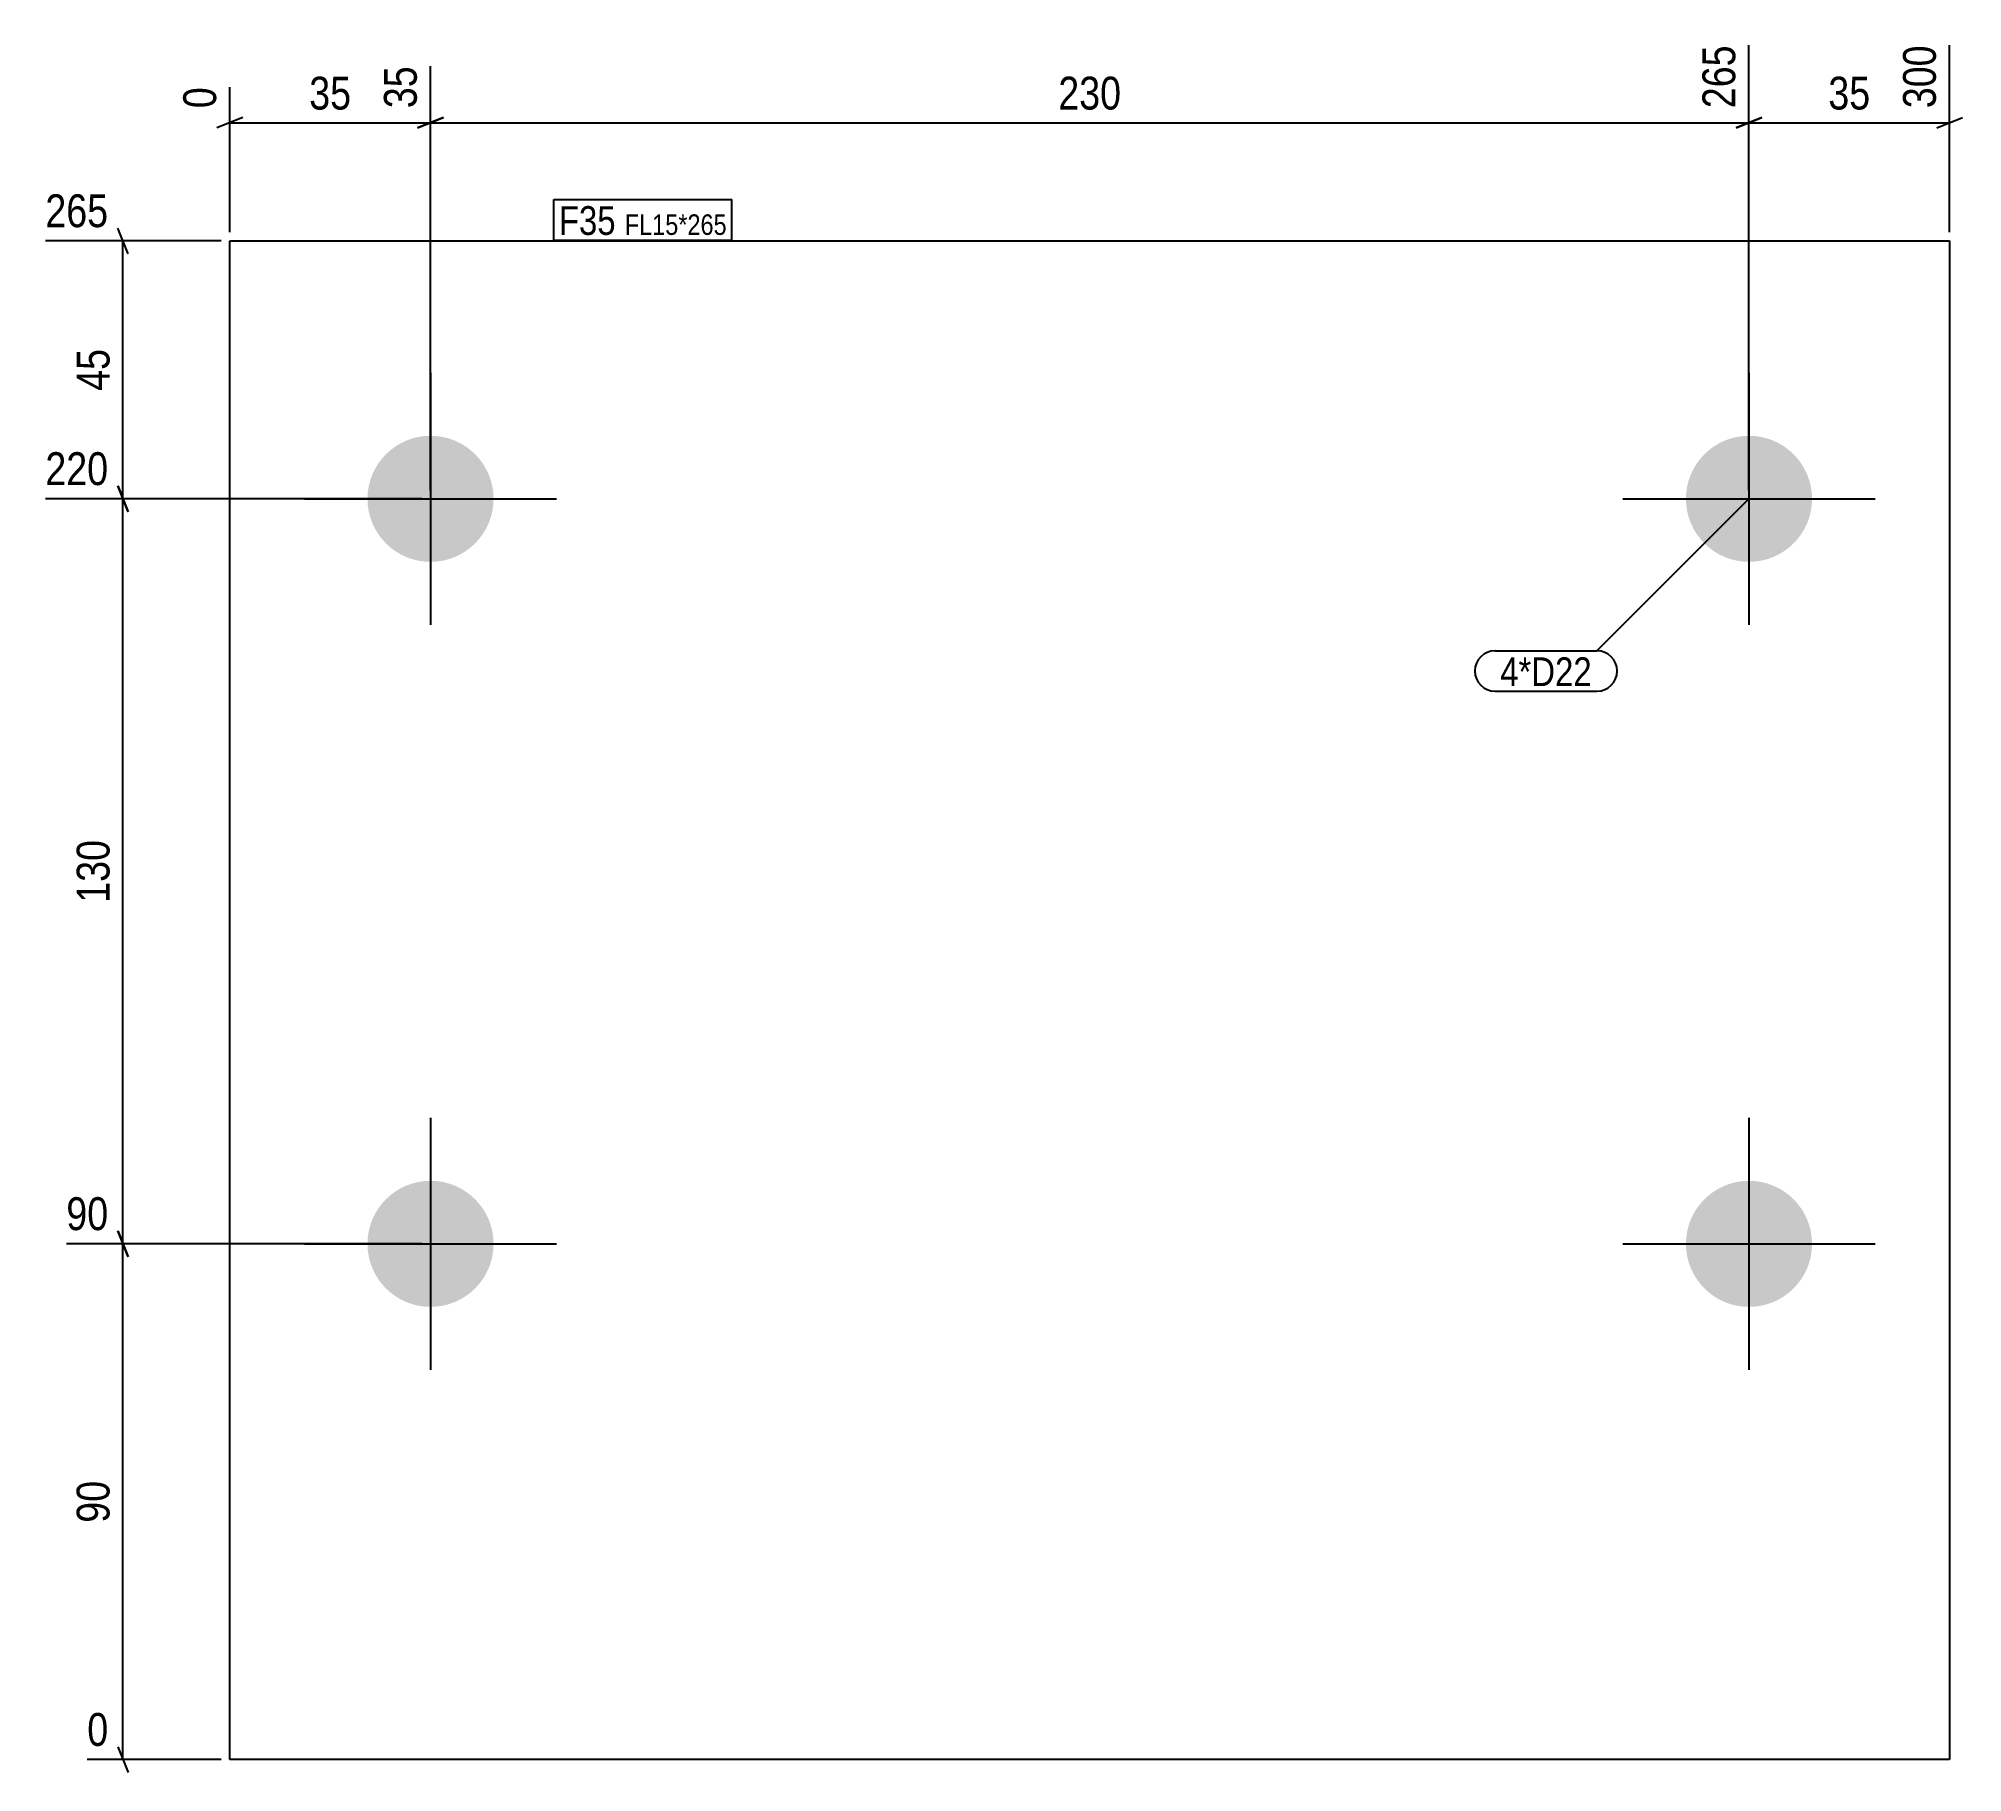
# Model space of a CAD drawing. Header units: millimetres. Extents: x 3 to 339, y 4 to 307.
import ezdxf

# ---------------------------------------------------------------- set-up
doc = ezdxf.new("R2010")
doc.units = ezdxf.units.MM
for name, color, linetype in [('MÅLSÆTNING', 7, 'Continuous'), ('STÅL', 7, 'Continuous'), ('TEKST', 7, 'Continuous')]:
    doc.layers.add(name, color=color, linetype=linetype)
doc.styles.add('Arial Narrow', font='ARIALN.TTF', dxfattribs={"height": 0.2})

msp = doc.modelspace()

# ---------------------------------------------------------------- hatches: boundary and pattern name
at = {"layer": 'STÅL', "linetype": 'Continuous'}
for points in [[(71.69, 237.75, -1), (71.69, 215.75, -1)], [(301.69, 237.75, -1), (301.69, 215.75, -1)], [(71.69, 107.75, -1), (71.69, 85.75, -1)], [(301.69, 107.75, -1), (301.69, 85.75, -1)]]:
    msp.add_hatch(color=3, dxfattribs=at).paths.add_polyline_path(points)

# ---------------------------------------------------------------- linework, layer by layer
at = {"layer": 'MÅLSÆTNING', "color": 7, "linetype": 'Continuous'}
for p, q in [((301.69, 228.25), (301.69, 305.88)), ((301.69, 228.25), (301.69, 305.88)), ((336.69, 273.25), (336.69, 305.88)), ((71.69, 228.25), (71.69, 302.22)), ((71.69, 228.25), (71.69, 302.22)), ((36.69, 273.25), (36.69, 298.56)), ((38.94, 293.26), (34.44, 291.46)), ((36.69, 292.36), (71.69, 292.36)), ((73.94, 293.26), (69.44, 291.46)), ((69.44, 291.46), (73.94, 293.26)), ((71.69, 292.36), (301.69, 292.36)), ((303.94, 293.26), (299.44, 291.46)), ((299.44, 291.46), (303.94, 293.26)), ((301.69, 292.36), (336.69, 292.36)), ((334.44, 291.46), (338.94, 293.26)), ((18.92, 269.5), (17.12, 274)), ((35.19, 271.75), (4.5, 271.75)), ((18.02, 226.75), (18.02, 271.75)), ((17.12, 229), (18.92, 224.5)), ((18.92, 224.5), (17.12, 229)), ((70.19, 226.75), (4.5, 226.75)), ((70.19, 226.75), (4.5, 226.75)), ((18.92, 94.5), (17.12, 99)), ((70.19, 96.75), (8.16, 96.75)), ((18.02, 6.75), (18.02, 96.75)), ((35.19, 6.75), (11.81, 6.75)), ((17.12, 9), (18.92, 4.5))]:
    msp.add_line(p, q, dxfattribs=at)
at = {"layer": 'STÅL', "color": 2, "linetype": 'Continuous'}
for p, q in [((36.69, 6.75), (36.69, 271.75)), ((36.69, 271.75), (336.69, 271.75)), ((336.69, 271.75), (336.69, 6.75)), ((336.69, 6.75), (36.69, 6.75))]:
    msp.add_line(p, q, dxfattribs=at)
at = {"layer": 'STÅL', "color": 3, "linetype": 'Continuous'}
for p, q in [((71.69, 248.75), (71.69, 204.75)), ((301.69, 248.75), (301.69, 204.75)), ((49.69, 226.75), (93.69, 226.75)), ((279.69, 226.75), (323.69, 226.75)), ((71.69, 118.75), (71.69, 74.75)), ((301.69, 118.75), (301.69, 74.75)), ((49.69, 96.75), (93.69, 96.75)), ((279.69, 96.75), (323.69, 96.75))]:
    msp.add_line(p, q, dxfattribs=at)

# ---------------------------------------------------------------- wipeouts: each hides what was drawn before it
at = {"color": 0}
msp.add_wipeout([(274.27, 194.08), (274.27, 199.33), (258.29, 199.33), (258.29, 194.08)], dxfattribs=at).dxf.layer = 'TEKST'

# ---------------------------------------------------------------- next in the draw order: wipeouts: each hides what was drawn before it
at = {"color": 0, "linetype": 'Continuous'}
for points in [[(300.49, 307.08), (292.09, 307.08), (292.09, 293.71), (300.49, 293.71)], [(335.49, 307.08), (327.09, 307.08), (327.09, 293.71), (335.49, 293.71)], [(70.49, 303.42), (62.09, 303.42), (62.09, 293.71), (70.49, 293.71)], [(35.49, 299.76), (27.09, 299.76), (27.09, 293.71), (35.49, 293.71)], [(16.67, 272.95), (16.67, 281.35), (3.3, 281.35), (3.3, 272.95)], [(16.67, 97.95), (16.67, 106.35), (6.96, 106.35), (6.96, 97.95)], [(16.67, 7.95), (16.67, 16.35), (10.61, 16.35), (10.61, 7.95)]]:
    msp.add_wipeout(points, dxfattribs=at).dxf.layer = 'MÅLSÆTNING'
at = {"color": 0}
for points, layer in [([(59.04, 293.48), (59.04, 301.88), (49.33, 301.88), (49.33, 293.48)], 'MÅLSÆTNING'), ([(193.37, 293.48), (193.37, 301.88), (180, 301.88), (180, 293.48)], 'MÅLSÆTNING'), ([(324.04, 293.48), (324.04, 301.88), (314.33, 301.88), (314.33, 293.48)], 'MÅLSÆTNING'), ([(16.89, 254.11), (8.49, 254.11), (8.49, 244.39), (16.89, 244.39)], 'MÅLSÆTNING'), ([(16.89, 56.61), (8.49, 56.61), (8.49, 46.89), (16.89, 46.89)], 'MÅLSÆTNING'), ([(103.99, 272.8), (103.99, 278.05), (94.08, 278.05), (94.08, 272.8)], 'TEKST'), ([(274.27, 194.08), (274.27, 199.33), (258.29, 199.33), (258.29, 194.08)], 'TEKST')]:
    msp.add_wipeout(points, dxfattribs=at).dxf.layer = layer

# ---------------------------------------------------------------- next in the draw order: linework, layer by layer
at = {"layer": 'MÅLSÆTNING', "color": 7, "linetype": 'Continuous'}
for p, q in [((18.02, 96.75), (18.02, 226.75)), ((17.12, 99), (18.92, 94.5)), ((70.19, 96.75), (8.16, 96.75))]:
    msp.add_line(p, q, dxfattribs=at)
at = {"layer": 'TEKST', "color": 7, "linetype": 'Continuous'}
for p, q in [((301.69, 226.75), (275.17, 200.23)), ((257.39, 200.23), (275.17, 200.23)), ((257.39, 193.18), (275.17, 193.18))]:
    msp.add_line(p, q, dxfattribs=at)
for centre, start, end in [((257.39, 196.71), 90, 270), ((275.17, 196.71), 270, 90)]:
    msp.add_arc(centre, 3.52, start, end, dxfattribs=at)

# ---------------------------------------------------------------- next in the draw order: texts
at = {"layer": 'MÅLSÆTNING', "color": 3, "linetype": 'Continuous', "style": 'Arial Narrow'}
for s, height, p in [('265', 5.727, (299.29, 294.91)), ('300', 5.727, (334.29, 294.91)), ('35', 5.727, (69.29, 294.91)), ('0', 5.73, (34.29, 294.91))]:
    msp.add_text(s, height=height, rotation=90.0002, dxfattribs=at).set_placement(p)
at = {"layer": 'MÅLSÆTNING', "color": 3, "style": 'Arial Narrow'}
for s, p in [('35', (50.53, 294.68)), ('230', (181.2, 294.68)), ('35', (315.53, 294.68))]:
    msp.add_text(s, height=5.727, dxfattribs=at).set_placement(p)
at = {"layer": 'MÅLSÆTNING', "color": 3, "linetype": 'Continuous', "style": 'Arial Narrow'}
for s, height, p in [('265', 5.727, (4.5, 274.15)), ('90', 5.727, (8.16, 99.15)), ('0', 5.73, (11.81, 9.15))]:
    msp.add_text(s, height=height, dxfattribs=at).set_placement(p)
at = {"layer": 'MÅLSÆTNING', "color": 3, "style": 'Arial Narrow'}
for s, p in [('45', (15.69, 245.59)), ('90', (15.69, 48.09))]:
    msp.add_text(s, height=5.727, rotation=90.0002, dxfattribs=at).set_placement(p)
at = {"layer": 'TEKST', "color": 3, "style": 'Arial Narrow'}
msp.add_text('4*D22', height=5.011, dxfattribs=at).set_placement((258.29, 194.08))

# ---------------------------------------------------------------- next in the draw order: wipeouts: each hides what was drawn before it
at = {"color": 0}
msp.add_wipeout([(103.99, 272.8), (103.99, 278.05), (94.08, 278.05), (94.08, 272.8)], dxfattribs=at).dxf.layer = 'TEKST'

# ---------------------------------------------------------------- next in the draw order: linework, layer by layer
at = {"layer": 'TEKST', "color": 7, "linetype": 'Continuous'}
for p, q in [((93.18, 278.95), (124.28, 278.95)), ((93.18, 271.9), (93.18, 278.95))]:
    msp.add_line(p, q, dxfattribs=at)

# ---------------------------------------------------------------- next in the draw order: texts
at = {"layer": 'TEKST', "color": 3, "style": 'Arial Narrow'}
msp.add_text('F35', height=5.011, dxfattribs=at).set_placement((94.08, 272.8))

# ---------------------------------------------------------------- next in the draw order: wipeouts: each hides what was drawn before it
at = {"color": 0, "linetype": 'Continuous'}
msp.add_wipeout([(16.67, 227.95), (16.67, 236.35), (3.3, 236.35), (3.3, 227.95)], dxfattribs=at).dxf.layer = 'MÅLSÆTNING'
at = {"color": 0}
for points, layer in [([(16.89, 168.43), (8.49, 168.43), (8.49, 155.07), (16.89, 155.07)], 'MÅLSÆTNING'), ([(123.38, 272.8), (123.38, 276.55), (105.57, 276.55), (105.57, 272.8)], 'TEKST')]:
    msp.add_wipeout(points, dxfattribs=at).dxf.layer = layer

# ---------------------------------------------------------------- next in the draw order: texts
at = {"layer": 'MÅLSÆTNING', "color": 3, "linetype": 'Continuous', "style": 'Arial Narrow'}
msp.add_text('220', height=5.727, dxfattribs=at).set_placement((4.5, 229.15))
at = {"layer": 'MÅLSÆTNING', "color": 3, "style": 'Arial Narrow'}
msp.add_text('130', height=5.727, rotation=90.0002, dxfattribs=at).set_placement((15.69, 156.27))

# ---------------------------------------------------------------- next in the draw order: wipeouts: each hides what was drawn before it
at = {"color": 0}
msp.add_wipeout([(123.38, 272.8), (123.38, 276.55), (105.57, 276.55), (105.57, 272.8)], dxfattribs=at).dxf.layer = 'TEKST'

# ---------------------------------------------------------------- next in the draw order: linework, layer by layer
at = {"layer": 'TEKST', "color": 7, "linetype": 'Continuous'}
for p, q in [((124.28, 271.9), (124.28, 278.95)), ((93.18, 271.9), (124.28, 271.9))]:
    msp.add_line(p, q, dxfattribs=at)

# ---------------------------------------------------------------- next in the draw order: texts
at = {"layer": 'TEKST', "color": 3, "style": 'Arial Narrow'}
msp.add_text('FL15*265', height=3.579, dxfattribs=at).set_placement((105.57, 272.8))

doc.saveas('drawing.dxf')
